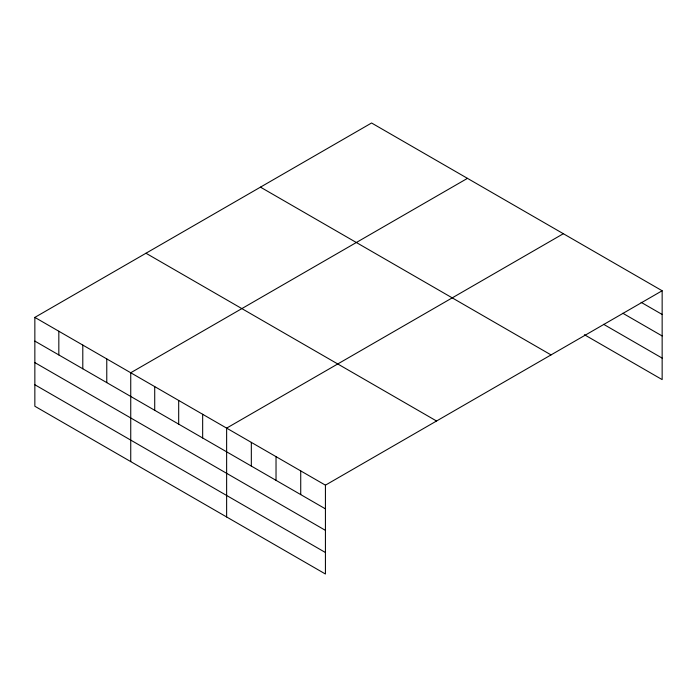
<?xml version="1.0" encoding="UTF-8"?>
<svg xmlns="http://www.w3.org/2000/svg" width="697" height="697" viewBox="0 0 697 697"><rect width="100%" height="100%" fill="white"/><g stroke="black" fill="none" stroke-linecap="round" stroke-linejoin="round"><path stroke-width="1.05" d="M34.85 317.396L325.429 485.164L325.429 574.006L34.85 406.246L34.85 317.396L371.571 122.994L662.15 290.754L662.15 379.604L584.391 334.708M467.46 178.354L130.74 372.756L130.74 461.606M563.35 233.713L226.63 428.124L226.63 516.965M325.429 485.164L662.15 290.754M641.109 302.315L662.15 314.46M622.813 313.249L662.15 335.954M603.602 324.305L662.15 358.11M260.451 187.144L551.031 354.912M145.969 253.238L436.549 421.005M34.85 341.094L325.429 508.862M34.85 362.597L325.429 530.356M34.85 384.744L325.429 552.512M300.729 470.902L300.729 494.6M276.029 456.64L276.029 480.338M251.329 442.377L251.329 466.084M202.661 414.279L202.661 437.977M178.685 400.435L178.685 424.142M154.717 386.6L154.717 410.298M106.772 358.92L106.772 382.618M82.795 345.076L82.795 368.774M58.827 331.232L58.827 354.939"/></g></svg>
